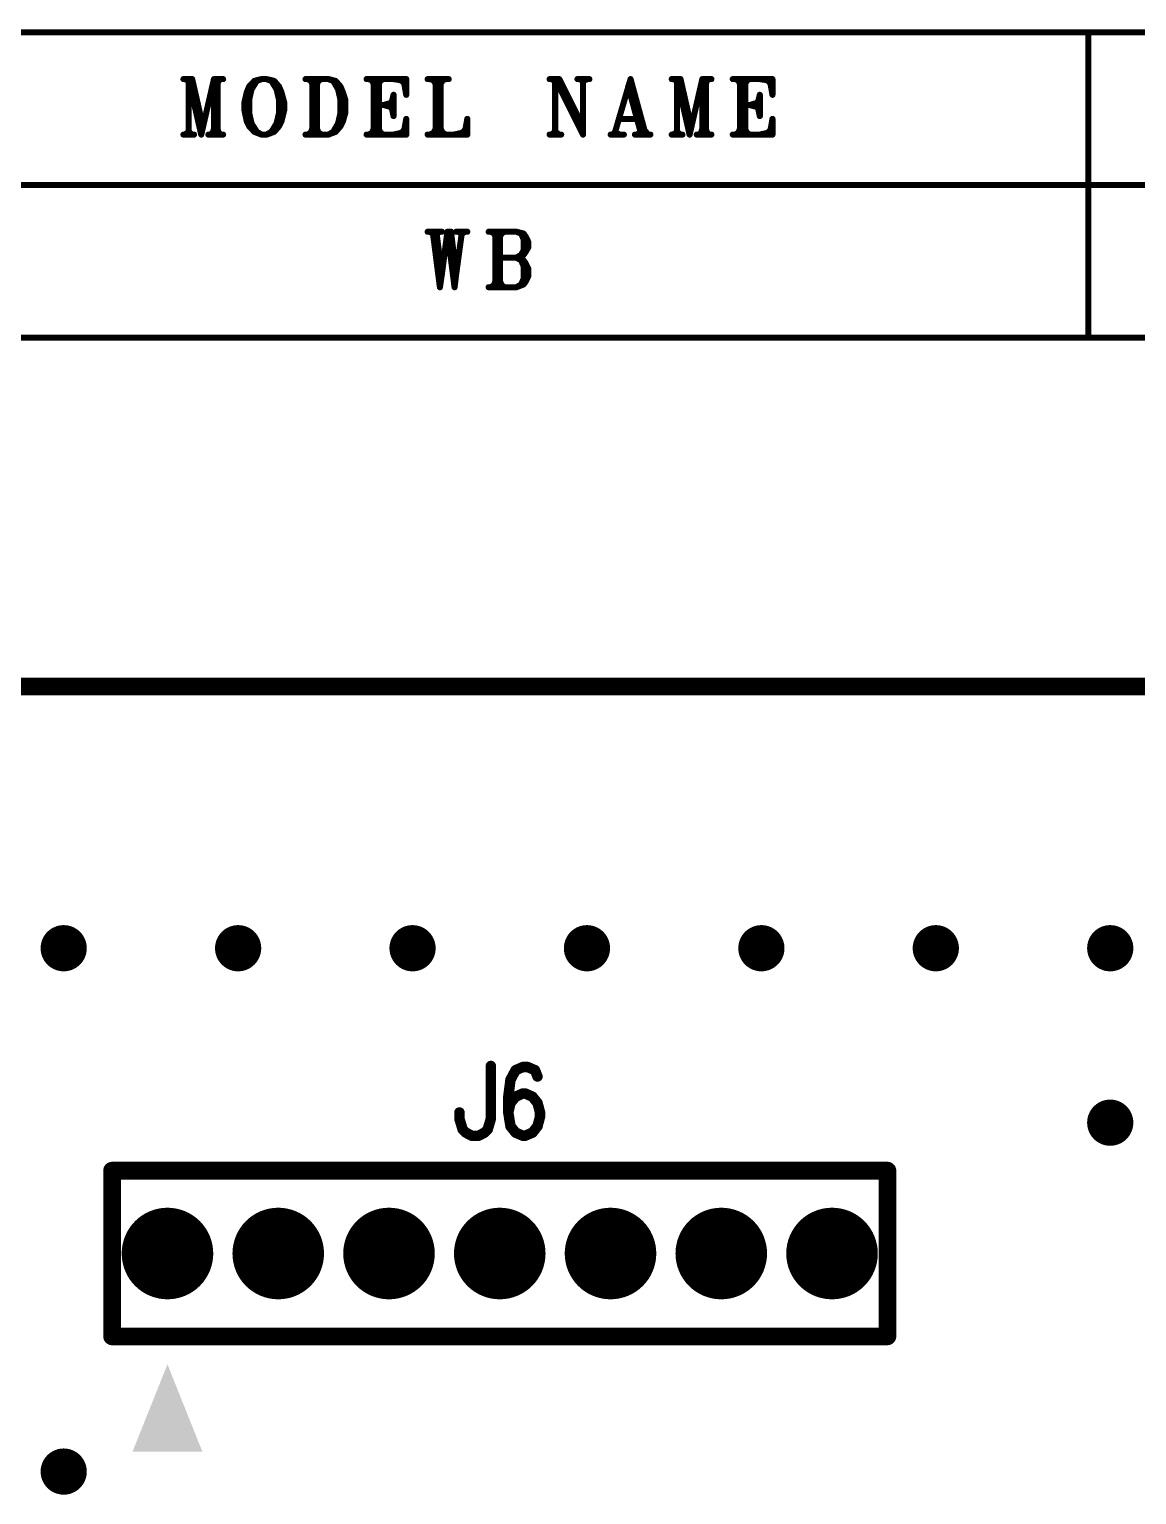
# Model space of a CAD drawing. Extents: x -0.1 to 57.1, y -0.1 to 42.5.
# Drawn here: x 21.61 to 34.3, y 25.73 to 42.53 of the extents above; entities that cross this region are included whole.
import ezdxf

# ---------------------------------------------------------------- set-up
doc = ezdxf.new("R2010")
doc.units = 0
doc.header["$MEASUREMENT"] = 0
doc.layers.get('0').update_dxf_attribs({"linetype": 'CONTINUOUS'})
doc.layers.add('02_ASSY1_GBR', color=7, linetype='CONTINUOUS')

# ---------------------------------------------------------------- blocks, each defined once
blk = doc.blocks.new('ROUND_133')
at = {"const_width": 0.525}
blk.add_lwpolyline([(-0.2625, 0, 1), (0.2625, 0, 1)], format="xyb", close=True, dxfattribs=at)
blk = doc.blocks.new('ROUND_182')
at = {"const_width": 0.265}
blk.add_lwpolyline([(-0.1325, 0, 1), (0.1325, 0, 1)], format="xyb", close=True, dxfattribs=at)
blk = doc.blocks.new('ROUND_1')
at = {"const_width": 0.1016}
blk.add_lwpolyline([(-0.0508, 0, 1), (0.0508, 0, 1)], format="xyb", close=True, dxfattribs=at)
blk = doc.blocks.new('ROUND_4')
at = {"const_width": 0.06}
blk.add_lwpolyline([(-0.03, 0, 1), (0.03, 0, 1)], format="xyb", close=True, dxfattribs=at)
blk = doc.blocks.new('ROUND_6')
at = {"const_width": 0.035}
blk.add_lwpolyline([(-0.0175, 0, 1), (0.0175, 0, 1)], format="xyb", close=True, dxfattribs=at)

msp = doc.modelspace()

# ---------------------------------------------------------------- linework, layer by layer
at = {"layer": '02_ASSY1_GBR'}
for points, const_width in [([(19.75, 42.5), (54.75, 42.5)], 0.07), ([(33.75, 42.5), (33.75, 39)], 0.07), ([(23.373, 41.964), (23.473, 41.964)], 0.07), ([(23.391, 41.964), (23.432, 41.943)], 0.07), ([(23.432, 41.964), (23.432, 41.36)], 0.07), ([(23.432, 41.964), (23.577, 41.328)], 0.07), ([(23.454, 41.964), (23.577, 41.423)], 0.07), ([(23.473, 41.964), (23.596, 41.423)], 0.07), ([(23.723, 41.964), (23.577, 41.328)], 0.07), ([(23.723, 41.964), (23.723, 41.328)], 0.07), ([(23.723, 41.964), (23.828, 41.964)], 0.07), ([(23.741, 41.943), (23.741, 41.36)], 0.07), ([(23.764, 41.964), (23.764, 41.328)], 0.07), ([(23.782, 41.964), (23.764, 41.911)], 0.07), ([(23.805, 41.964), (23.764, 41.943)], 0.07), ([(24.1, 41.816), (24.073, 41.699)], 0.07), ([(24.127, 41.88), (24.1, 41.816)], 0.07), ([(24.127, 41.816), (24.1, 41.731)], 0.07), ([(24.186, 41.943), (24.127, 41.88)], 0.07), ([(24.154, 41.88), (24.127, 41.816)], 0.07), ([(24.154, 41.848), (24.127, 41.731)], 0.07), ([(24.214, 41.943), (24.154, 41.848)], 0.07), ([(24.268, 41.964), (24.186, 41.943)], 0.07), ([(24.268, 41.964), (24.214, 41.943)], 0.07), ([(24.327, 41.964), (24.268, 41.964)], 0.07), ([(24.414, 41.943), (24.327, 41.964)], 0.07), ([(24.382, 41.943), (24.327, 41.964)], 0.07), ([(24.441, 41.848), (24.382, 41.943)], 0.07), ([(24.468, 41.88), (24.414, 41.943)], 0.07), ([(24.468, 41.816), (24.441, 41.88)], 0.07), ([(24.468, 41.731), (24.441, 41.848)], 0.07), ([(24.496, 41.816), (24.468, 41.88)], 0.07), ([(24.496, 41.731), (24.468, 41.816)], 0.07), ([(24.528, 41.699), (24.496, 41.816)], 0.07), ([(24.773, 41.964), (25.036, 41.964)], 0.07), ([(24.795, 41.964), (24.85, 41.943)], 0.07), ([(24.823, 41.964), (24.85, 41.911)], 0.07), ([(24.85, 41.964), (24.85, 41.328)], 0.07), ([(24.877, 41.943), (24.877, 41.36)], 0.07), ([(24.904, 41.964), (24.904, 41.328)], 0.07), ([(24.932, 41.964), (24.904, 41.911)], 0.07), ([(24.959, 41.964), (24.904, 41.943)], 0.07), ([(25.036, 41.964), (25.118, 41.943)], 0.07), ([(25.036, 41.964), (25.091, 41.943)], 0.07), ([(25.091, 41.943), (25.146, 41.848)], 0.07), ([(25.118, 41.943), (25.173, 41.88)], 0.07), ([(25.146, 41.88), (25.173, 41.816)], 0.07), ([(25.146, 41.848), (25.173, 41.731)], 0.07), ([(25.173, 41.88), (25.2, 41.816)], 0.07), ([(25.173, 41.816), (25.2, 41.731)], 0.07), ([(25.2, 41.816), (25.228, 41.731)], 0.07), ([(25.473, 41.964), (25.928, 41.964)], 0.07), ([(25.5, 41.964), (25.554, 41.943)], 0.07), ([(25.527, 41.964), (25.554, 41.911)], 0.07), ([(25.554, 41.964), (25.554, 41.328)], 0.07), ([(25.582, 41.943), (25.582, 41.36)], 0.07), ([(25.614, 41.964), (25.614, 41.328)], 0.07), ([(25.641, 41.964), (25.614, 41.911)], 0.07), ([(25.668, 41.964), (25.614, 41.943)], 0.07), ([(25.782, 41.964), (25.928, 41.943)], 0.07), ([(25.841, 41.964), (25.928, 41.911)], 0.07), ([(25.868, 41.964), (25.928, 41.88)], 0.07), ([(25.896, 41.964), (25.928, 41.784)], 0.07), ([(25.928, 41.964), (25.928, 41.784)], 0.07), ([(26.173, 41.964), (26.414, 41.964)], 0.07), ([(26.2, 41.964), (26.264, 41.943)], 0.07), ([(26.232, 41.964), (26.264, 41.911)], 0.07), ([(26.264, 41.964), (26.264, 41.328)], 0.07), ([(26.291, 41.943), (26.291, 41.36)], 0.07), ([(26.323, 41.964), (26.323, 41.328)], 0.07), ([(26.355, 41.964), (26.323, 41.911)], 0.07), ([(26.382, 41.964), (26.323, 41.943)], 0.07), ([(27.572, 41.964), (27.682, 41.964)], 0.07), ([(27.591, 41.964), (27.636, 41.943)], 0.07), ([(27.636, 41.964), (27.636, 41.36)], 0.07), ([(27.636, 41.964), (27.955, 41.328)], 0.07), ([(27.663, 41.964), (27.932, 41.423)], 0.07), ([(27.682, 41.964), (27.955, 41.423)], 0.07), ([(27.891, 41.964), (28.027, 41.964)], 0.07), ([(27.914, 41.964), (27.955, 41.943)], 0.07), ([(28.005, 41.964), (27.955, 41.943)], 0.07), ([(27.955, 41.943), (27.955, 41.328)], 0.07), ([(28.5, 41.964), (28.323, 41.36)], 0.07), ([(28.473, 41.88), (28.623, 41.328)], 0.07), ([(28.5, 41.964), (28.673, 41.328)], 0.07), ([(28.5, 41.88), (28.65, 41.328)], 0.07), ([(28.972, 41.964), (29.073, 41.964)], 0.07), ([(28.991, 41.964), (29.032, 41.943)], 0.07), ([(29.032, 41.964), (29.032, 41.36)], 0.07), ([(29.032, 41.964), (29.177, 41.328)], 0.07), ([(29.054, 41.964), (29.177, 41.423)], 0.07), ([(29.073, 41.964), (29.195, 41.423)], 0.07), ([(29.323, 41.964), (29.177, 41.328)], 0.07), ([(29.323, 41.964), (29.323, 41.328)], 0.07), ([(29.323, 41.964), (29.427, 41.964)], 0.07), ([(29.341, 41.943), (29.341, 41.36)], 0.07), ([(29.364, 41.964), (29.364, 41.328)], 0.07), ([(29.382, 41.964), (29.364, 41.911)], 0.07), ([(29.405, 41.964), (29.364, 41.943)], 0.07), ([(29.672, 41.964), (30.127, 41.964)], 0.07), ([(29.7, 41.964), (29.754, 41.943)], 0.07), ([(29.727, 41.964), (29.754, 41.911)], 0.07), ([(29.754, 41.964), (29.754, 41.328)], 0.07), ([(29.782, 41.943), (29.782, 41.36)], 0.07), ([(29.814, 41.964), (29.814, 41.328)], 0.07), ([(29.841, 41.964), (29.814, 41.911)], 0.07), ([(29.868, 41.964), (29.814, 41.943)], 0.07), ([(29.982, 41.964), (30.127, 41.943)], 0.07), ([(30.041, 41.964), (30.127, 41.911)], 0.07), ([(30.068, 41.964), (30.127, 41.88)], 0.07), ([(30.096, 41.964), (30.127, 41.784)], 0.07), ([(30.127, 41.964), (30.127, 41.784)], 0.07), ([(24.073, 41.699), (24.073, 41.604)], 0.07), ([(24.1, 41.731), (24.1, 41.572)], 0.07), ([(24.127, 41.731), (24.127, 41.572)], 0.07), ([(24.468, 41.572), (24.468, 41.731)], 0.07), ([(24.496, 41.572), (24.496, 41.731)], 0.07), ([(24.528, 41.604), (24.528, 41.699)], 0.07), ([(25.173, 41.731), (25.173, 41.572)], 0.07), ([(25.2, 41.731), (25.2, 41.572)], 0.07), ([(25.228, 41.731), (25.228, 41.572)], 0.07), ([(25.614, 41.667), (25.782, 41.667)], 0.07), ([(25.782, 41.699), (25.668, 41.667)], 0.07), ([(25.668, 41.667), (25.782, 41.636)], 0.07), ([(25.782, 41.731), (25.727, 41.667)], 0.07), ([(25.727, 41.667), (25.782, 41.604)], 0.07), ([(25.782, 41.784), (25.755, 41.667)], 0.07), ([(25.755, 41.667), (25.782, 41.54)], 0.07), ([(25.782, 41.784), (25.782, 41.54)], 0.07), ([(29.814, 41.667), (29.982, 41.667)], 0.07), ([(29.982, 41.699), (29.868, 41.667)], 0.07), ([(29.868, 41.667), (29.982, 41.636)], 0.07), ([(29.982, 41.731), (29.927, 41.667)], 0.07), ([(29.927, 41.667), (29.982, 41.604)], 0.07), ([(29.982, 41.784), (29.955, 41.667)], 0.07), ([(29.955, 41.667), (29.982, 41.54)], 0.07), ([(29.982, 41.784), (29.982, 41.54)], 0.07), ([(24.073, 41.604), (24.1, 41.477)], 0.07), ([(24.1, 41.572), (24.127, 41.477)], 0.07), ([(24.1, 41.477), (24.127, 41.423)], 0.07), ([(24.127, 41.572), (24.154, 41.455)], 0.07), ([(24.127, 41.477), (24.154, 41.423)], 0.07), ([(24.441, 41.455), (24.468, 41.572)], 0.07), ([(24.441, 41.423), (24.468, 41.477)], 0.07), ([(24.468, 41.477), (24.496, 41.572)], 0.07), ([(24.468, 41.423), (24.496, 41.477)], 0.07), ([(24.496, 41.477), (24.528, 41.604)], 0.07), ([(25.173, 41.572), (25.146, 41.455)], 0.07), ([(25.173, 41.477), (25.146, 41.423)], 0.07), ([(25.2, 41.572), (25.173, 41.477)], 0.07), ([(25.2, 41.477), (25.173, 41.423)], 0.07), ([(25.228, 41.572), (25.2, 41.477)], 0.07), ([(25.896, 41.328), (25.928, 41.508)], 0.07), ([(25.928, 41.328), (25.928, 41.508)], 0.07), ([(26.596, 41.328), (26.628, 41.508)], 0.07), ([(26.628, 41.328), (26.628, 41.508)], 0.07), ([(28.373, 41.508), (28.6, 41.508)], 0.07), ([(30.096, 41.328), (30.127, 41.508)], 0.07), ([(30.127, 41.328), (30.127, 41.508)], 0.07), ([(23.373, 41.328), (23.495, 41.328)], 0.07), ([(23.432, 41.36), (23.391, 41.328)], 0.07), ([(23.432, 41.36), (23.473, 41.328)], 0.07), ([(23.659, 41.328), (23.828, 41.328)], 0.07), ([(23.723, 41.36), (23.682, 41.328)], 0.07), ([(23.723, 41.392), (23.7, 41.328)], 0.07), ([(23.764, 41.392), (23.782, 41.328)], 0.07), ([(23.764, 41.36), (23.805, 41.328)], 0.07), ([(24.127, 41.423), (24.186, 41.36)], 0.07), ([(24.154, 41.455), (24.214, 41.36)], 0.07), ([(24.186, 41.36), (24.268, 41.328)], 0.07), ([(24.214, 41.36), (24.268, 41.328)], 0.07), ([(24.268, 41.328), (24.327, 41.328)], 0.07), ([(24.327, 41.328), (24.414, 41.36)], 0.07), ([(24.327, 41.328), (24.382, 41.36)], 0.07), ([(24.382, 41.36), (24.441, 41.455)], 0.07), ([(24.414, 41.36), (24.468, 41.423)], 0.07), ([(25.036, 41.328), (24.773, 41.328)], 0.07), ([(24.85, 41.36), (24.795, 41.328)], 0.07), ([(24.85, 41.392), (24.823, 41.328)], 0.07), ([(24.904, 41.392), (24.932, 41.328)], 0.07), ([(24.904, 41.36), (24.959, 41.328)], 0.07), ([(25.118, 41.36), (25.036, 41.328)], 0.07), ([(25.091, 41.36), (25.036, 41.328)], 0.07), ([(25.146, 41.455), (25.091, 41.36)], 0.07), ([(25.173, 41.423), (25.118, 41.36)], 0.07), ([(25.473, 41.328), (25.928, 41.328)], 0.07), ([(25.554, 41.36), (25.5, 41.328)], 0.07), ([(25.554, 41.392), (25.527, 41.328)], 0.07), ([(25.614, 41.392), (25.641, 41.328)], 0.07), ([(25.614, 41.36), (25.668, 41.328)], 0.07), ([(25.782, 41.328), (25.928, 41.36)], 0.07), ([(25.841, 41.328), (25.928, 41.392)], 0.07), ([(25.868, 41.328), (25.928, 41.423)], 0.07), ([(26.173, 41.328), (26.628, 41.328)], 0.07), ([(26.264, 41.36), (26.2, 41.328)], 0.07), ([(26.264, 41.392), (26.232, 41.328)], 0.07), ([(26.323, 41.392), (26.355, 41.328)], 0.07), ([(26.323, 41.36), (26.382, 41.328)], 0.07), ([(26.473, 41.328), (26.628, 41.36)], 0.07), ([(26.532, 41.328), (26.628, 41.392)], 0.07), ([(26.564, 41.328), (26.628, 41.423)], 0.07), ([(27.572, 41.328), (27.704, 41.328)], 0.07), ([(27.636, 41.36), (27.591, 41.328)], 0.07), ([(27.636, 41.36), (27.682, 41.328)], 0.07), ([(28.272, 41.328), (28.423, 41.328)], 0.07), ([(28.323, 41.36), (28.295, 41.328)], 0.07), ([(28.323, 41.36), (28.373, 41.328)], 0.07), ([(28.55, 41.328), (28.727, 41.328)], 0.07), ([(28.623, 41.36), (28.573, 41.328)], 0.07), ([(28.623, 41.392), (28.6, 41.328)], 0.07), ([(28.65, 41.392), (28.7, 41.328)], 0.07), ([(28.972, 41.328), (29.095, 41.328)], 0.07), ([(29.032, 41.36), (28.991, 41.328)], 0.07), ([(29.032, 41.36), (29.073, 41.328)], 0.07), ([(29.259, 41.328), (29.427, 41.328)], 0.07), ([(29.323, 41.36), (29.282, 41.328)], 0.07), ([(29.323, 41.392), (29.3, 41.328)], 0.07), ([(29.364, 41.392), (29.382, 41.328)], 0.07), ([(29.364, 41.36), (29.405, 41.328)], 0.07), ([(29.672, 41.328), (30.127, 41.328)], 0.07), ([(29.754, 41.36), (29.7, 41.328)], 0.07), ([(29.754, 41.392), (29.727, 41.328)], 0.07), ([(29.814, 41.392), (29.841, 41.328)], 0.07), ([(29.814, 41.36), (29.868, 41.328)], 0.07), ([(29.982, 41.328), (30.127, 41.36)], 0.07), ([(30.041, 41.328), (30.127, 41.392)], 0.07), ([(30.068, 41.328), (30.127, 41.423)], 0.07), ([(19.75, 40.75), (54.75, 40.75)], 0.07), ([(26.173, 40.214), (26.336, 40.214)], 0.07), ([(26.191, 40.214), (26.254, 40.193)], 0.07), ([(26.213, 40.214), (26.254, 40.161)], 0.07), ([(26.232, 40.214), (26.314, 39.578)], 0.07), ([(26.254, 40.214), (26.314, 39.727)], 0.07), ([(26.273, 40.214), (26.336, 39.727)], 0.07), ([(26.295, 40.214), (26.273, 40.161)], 0.07), ([(26.314, 40.214), (26.273, 40.193)], 0.07), ([(26.4, 40.214), (26.336, 39.727)], 0.07), ([(26.4, 40.214), (26.482, 39.578)], 0.07), ([(26.4, 40.214), (26.441, 40.214)], 0.07), ([(26.418, 40.214), (26.482, 39.727)], 0.07), ([(26.441, 40.214), (26.5, 39.727)], 0.07), ([(26.5, 40.214), (26.628, 40.214)], 0.07), ([(26.564, 40.193), (26.5, 39.727)], 0.07), ([(26.523, 40.214), (26.564, 40.193)], 0.07), ([(26.605, 40.214), (26.564, 40.193)], 0.07), ([(26.873, 40.214), (27.191, 40.214)], 0.07), ([(26.895, 40.214), (26.95, 40.193)], 0.07), ([(26.923, 40.214), (26.95, 40.161)], 0.07), ([(26.95, 40.214), (26.95, 39.578)], 0.07), ([(26.977, 40.193), (26.977, 39.61)], 0.07), ([(27.004, 40.214), (27.004, 39.578)], 0.07), ([(27.032, 40.214), (27.004, 40.161)], 0.07), ([(27.059, 40.214), (27.004, 40.193)], 0.07), ([(27.191, 40.214), (27.273, 40.193)], 0.07), ([(27.191, 40.214), (27.246, 40.193)], 0.07), ([(27.246, 40.193), (27.273, 40.13)], 0.07), ([(27.273, 40.193), (27.296, 40.161)], 0.07), ([(27.273, 40.161), (27.296, 40.098)], 0.07), ([(27.273, 40.13), (27.273, 40.002)], 0.07), ([(27.296, 40.161), (27.327, 40.098)], 0.07), ([(27.273, 39.949), (27.191, 39.917)], 0.07), ([(27.246, 39.949), (27.191, 39.917)], 0.07), ([(27.273, 40.002), (27.246, 39.949)], 0.07), ([(27.296, 40.034), (27.273, 39.981)], 0.07), ([(27.296, 39.981), (27.273, 39.949)], 0.07), ([(27.296, 40.098), (27.296, 40.034)], 0.07), ([(27.327, 40.034), (27.296, 39.981)], 0.07), ([(27.327, 40.098), (27.327, 40.034)], 0.07), ([(27.004, 39.917), (27.191, 39.917)], 0.07), ([(27.191, 39.917), (27.273, 39.886)], 0.07), ([(27.191, 39.917), (27.246, 39.886)], 0.07), ([(27.246, 39.886), (27.273, 39.822)], 0.07), ([(27.273, 39.886), (27.296, 39.854)], 0.07), ([(27.273, 39.854), (27.296, 39.79)], 0.07), ([(27.273, 39.822), (27.273, 39.673)], 0.07), ([(27.296, 39.854), (27.327, 39.79)], 0.07), ([(27.296, 39.79), (27.296, 39.705)], 0.07), ([(27.327, 39.79), (27.327, 39.705)], 0.07), ([(26.314, 39.727), (26.314, 39.578)], 0.07), ([(26.336, 39.727), (26.314, 39.578)], 0.07), ([(26.482, 39.727), (26.482, 39.578)], 0.07), ([(26.5, 39.727), (26.482, 39.578)], 0.07), ([(26.95, 39.642), (26.923, 39.578)], 0.07), ([(27.004, 39.642), (27.032, 39.578)], 0.07), ([(27.273, 39.673), (27.246, 39.61)], 0.07), ([(27.296, 39.705), (27.273, 39.642)], 0.07), ([(27.296, 39.642), (27.273, 39.61)], 0.07), ([(27.327, 39.705), (27.296, 39.642)], 0.07), ([(27.191, 39.578), (26.873, 39.578)], 0.07), ([(26.95, 39.61), (26.895, 39.578)], 0.07), ([(27.004, 39.61), (27.059, 39.578)], 0.07), ([(27.273, 39.61), (27.191, 39.578)], 0.07), ([(27.246, 39.61), (27.191, 39.578)], 0.07), ([(54.75, 39), (19.75, 39)], 0.07), ([(57, 35), (0, 35)], 0.2032), ([(26.898, 30.65), (26.898, 30.044)], 0.12), ([(27.182, 30.602), (27.123, 30.492)], 0.12), ([(27.265, 30.638), (27.182, 30.602)], 0.12), ([(27.32, 30.638), (27.265, 30.638)], 0.12), ([(27.404, 30.602), (27.32, 30.638)], 0.12), ([(27.433, 30.529), (27.404, 30.602)], 0.12), ([(27.123, 30.492), (27.098, 30.298)], 0.12), ([(27.098, 30.298), (27.098, 30.117)], 0.12), ([(27.123, 30.226), (27.098, 30.117)], 0.12), ([(27.182, 30.298), (27.123, 30.226)], 0.12), ([(27.265, 30.335), (27.182, 30.298)], 0.12), ([(27.291, 30.335), (27.265, 30.335)], 0.12), ([(27.375, 30.298), (27.291, 30.335)], 0.12), ([(27.433, 30.226), (27.375, 30.298)], 0.12), ([(27.462, 30.117), (27.433, 30.226)], 0.12), ([(26.538, 30.044), (26.538, 30.117)], 0.12), ([(26.574, 29.923), (26.538, 30.044)], 0.12), ([(26.898, 30.044), (26.862, 29.923)], 0.12), ([(27.098, 30.117), (27.123, 29.959)], 0.12), ([(27.433, 29.959), (27.462, 30.068)], 0.12), ([(27.462, 30.068), (27.462, 30.117)], 0.12), ([(26.611, 29.886), (26.574, 29.923)], 0.12), ([(26.68, 29.85), (26.611, 29.886)], 0.12), ([(26.756, 29.85), (26.68, 29.85)], 0.12), ([(26.826, 29.886), (26.756, 29.85)], 0.12), ([(26.862, 29.923), (26.826, 29.886)], 0.12), ([(27.123, 29.959), (27.182, 29.886)], 0.12), ([(27.182, 29.886), (27.265, 29.85)], 0.12), ([(27.265, 29.85), (27.291, 29.85)], 0.12), ([(27.291, 29.85), (27.375, 29.886)], 0.12), ([(27.375, 29.886), (27.433, 29.959)], 0.12), ([(22.555, 29.45), (31.445, 29.45)], 0.2032), ([(22.555, 27.55), (22.555, 29.45)], 0.2032), ([(31.445, 29.45), (31.445, 27.55)], 0.2032), ([(31.445, 27.55), (22.555, 27.55)], 0.2032)]:
    msp.add_lwpolyline(points, dxfattribs=dict(at, const_width=const_width))
for points in [[(22.790026, 26.230058), (23.190018, 27.229952), (23.589894, 26.230058), (23.190018, 27.229952)], [(23.589916, 26.23), (22.790026, 26.230058), (23.589916, 26.23), (23.589894, 26.230058)]]:
    msp.add_solid(points, dxfattribs=at)

# ---------------------------------------------------------------- block references
for name, p in [('ROUND_6', (33.75, 42.5)), ('ROUND_6', (23.373, 41.964)), ('ROUND_6', (23.391, 41.964)), ('ROUND_6', (23.432, 41.964)), ('ROUND_6', (23.432, 41.964)), ('ROUND_6', (23.432, 41.943)), ('ROUND_6', (23.454, 41.964)), ('ROUND_6', (23.473, 41.964)), ('ROUND_6', (23.473, 41.964)), ('ROUND_6', (23.723, 41.964)), ('ROUND_6', (23.723, 41.964)), ('ROUND_6', (23.723, 41.964)), ('ROUND_6', (23.741, 41.943)), ('ROUND_6', (23.764, 41.964)), ('ROUND_6', (23.764, 41.943)), ('ROUND_6', (23.764, 41.911)), ('ROUND_6', (23.782, 41.964)), ('ROUND_6', (23.805, 41.964)), ('ROUND_6', (23.828, 41.964)), ('ROUND_6', (24.1, 41.816)), ('ROUND_6', (24.127, 41.88)), ('ROUND_6', (24.127, 41.816)), ('ROUND_6', (24.154, 41.88)), ('ROUND_6', (24.154, 41.848)), ('ROUND_6', (24.186, 41.943)), ('ROUND_6', (24.214, 41.943)), ('ROUND_6', (24.268, 41.964)), ('ROUND_6', (24.268, 41.964)), ('ROUND_6', (24.268, 41.964)), ('ROUND_6', (24.327, 41.964)), ('ROUND_6', (24.327, 41.964)), ('ROUND_6', (24.382, 41.943)), ('ROUND_6', (24.414, 41.943)), ('ROUND_6', (24.441, 41.88)), ('ROUND_6', (24.441, 41.848)), ('ROUND_6', (24.468, 41.88)), ('ROUND_6', (24.468, 41.816)), ('ROUND_6', (24.496, 41.816)), ('ROUND_6', (24.773, 41.964)), ('ROUND_6', (24.795, 41.964)), ('ROUND_6', (24.823, 41.964)), ('ROUND_6', (24.85, 41.964)), ('ROUND_6', (24.85, 41.943)), ('ROUND_6', (24.85, 41.911)), ('ROUND_6', (24.877, 41.943)), ('ROUND_6', (24.904, 41.964)), ('ROUND_6', (24.904, 41.943)), ('ROUND_6', (24.904, 41.911)), ('ROUND_6', (24.932, 41.964)), ('ROUND_6', (24.959, 41.964)), ('ROUND_6', (25.036, 41.964)), ('ROUND_6', (25.036, 41.964)), ('ROUND_6', (25.091, 41.943)), ('ROUND_6', (25.118, 41.943)), ('ROUND_6', (25.146, 41.88)), ('ROUND_6', (25.146, 41.848)), ('ROUND_6', (25.173, 41.88)), ('ROUND_6', (25.173, 41.816)), ('ROUND_6', (25.2, 41.816)), ('ROUND_6', (25.473, 41.964)), ('ROUND_6', (25.5, 41.964)), ('ROUND_6', (25.527, 41.964)), ('ROUND_6', (25.554, 41.964)), ('ROUND_6', (25.554, 41.943)), ('ROUND_6', (25.554, 41.911)), ('ROUND_6', (25.582, 41.943)), ('ROUND_6', (25.614, 41.964)), ('ROUND_6', (25.614, 41.943)), ('ROUND_6', (25.614, 41.911)), ('ROUND_6', (25.641, 41.964)), ('ROUND_6', (25.668, 41.964)), ('ROUND_6', (25.782, 41.964)), ('ROUND_6', (25.841, 41.964)), ('ROUND_6', (25.868, 41.964)), ('ROUND_6', (25.896, 41.964)), ('ROUND_6', (25.928, 41.964)), ('ROUND_6', (25.928, 41.943)), ('ROUND_6', (25.928, 41.911)), ('ROUND_6', (25.928, 41.88)), ('ROUND_6', (26.173, 41.964)), ('ROUND_6', (26.2, 41.964)), ('ROUND_6', (26.232, 41.964)), ('ROUND_6', (26.264, 41.964)), ('ROUND_6', (26.264, 41.943)), ('ROUND_6', (26.264, 41.911)), ('ROUND_6', (26.291, 41.943)), ('ROUND_6', (26.323, 41.964)), ('ROUND_6', (26.323, 41.943)), ('ROUND_6', (26.323, 41.911)), ('ROUND_6', (26.355, 41.964)), ('ROUND_6', (26.382, 41.964)), ('ROUND_6', (26.414, 41.964)), ('ROUND_6', (27.572, 41.964)), ('ROUND_6', (27.591, 41.964)), ('ROUND_6', (27.636, 41.964)), ('ROUND_6', (27.636, 41.964)), ('ROUND_6', (27.636, 41.943)), ('ROUND_6', (27.663, 41.964)), ('ROUND_6', (27.682, 41.964)), ('ROUND_6', (27.682, 41.964)), ('ROUND_6', (27.891, 41.964)), ('ROUND_6', (27.914, 41.964)), ('ROUND_6', (27.955, 41.943)), ('ROUND_6', (27.955, 41.943)), ('ROUND_6', (27.955, 41.943)), ('ROUND_6', (28.005, 41.964)), ('ROUND_6', (28.027, 41.964)), ('ROUND_6', (28.473, 41.88)), ('ROUND_6', (28.5, 41.964)), ('ROUND_6', (28.5, 41.964)), ('ROUND_6', (28.5, 41.88)), ('ROUND_6', (28.972, 41.964)), ('ROUND_6', (28.991, 41.964)), ('ROUND_6', (29.032, 41.964)), ('ROUND_6', (29.032, 41.964)), ('ROUND_6', (29.032, 41.943)), ('ROUND_6', (29.054, 41.964)), ('ROUND_6', (29.073, 41.964)), ('ROUND_6', (29.073, 41.964)), ('ROUND_6', (29.323, 41.964)), ('ROUND_6', (29.323, 41.964)), ('ROUND_6', (29.323, 41.964)), ('ROUND_6', (29.341, 41.943)), ('ROUND_6', (29.364, 41.964)), ('ROUND_6', (29.364, 41.943)), ('ROUND_6', (29.364, 41.911)), ('ROUND_6', (29.382, 41.964)), ('ROUND_6', (29.405, 41.964)), ('ROUND_6', (29.427, 41.964)), ('ROUND_6', (29.672, 41.964)), ('ROUND_6', (29.7, 41.964)), ('ROUND_6', (29.727, 41.964)), ('ROUND_6', (29.754, 41.964)), ('ROUND_6', (29.754, 41.943)), ('ROUND_6', (29.754, 41.911)), ('ROUND_6', (29.782, 41.943)), ('ROUND_6', (29.814, 41.964)), ('ROUND_6', (29.814, 41.943)), ('ROUND_6', (29.814, 41.911)), ('ROUND_6', (29.841, 41.964)), ('ROUND_6', (29.868, 41.964)), ('ROUND_6', (29.982, 41.964)), ('ROUND_6', (30.041, 41.964)), ('ROUND_6', (30.068, 41.964)), ('ROUND_6', (30.096, 41.964)), ('ROUND_6', (30.127, 41.964)), ('ROUND_6', (30.127, 41.943)), ('ROUND_6', (30.127, 41.911)), ('ROUND_6', (30.127, 41.88)), ('ROUND_6', (24.073, 41.699)), ('ROUND_6', (24.1, 41.731)), ('ROUND_6', (24.127, 41.731)), ('ROUND_6', (24.468, 41.731)), ('ROUND_6', (24.496, 41.731)), ('ROUND_6', (24.528, 41.699)), ('ROUND_6', (25.173, 41.731)), ('ROUND_6', (25.2, 41.731)), ('ROUND_6', (25.228, 41.731)), ('ROUND_6', (25.614, 41.667)), ('ROUND_6', (25.668, 41.667)), ('ROUND_6', (25.727, 41.667)), ('ROUND_6', (25.755, 41.667)), ('ROUND_6', (25.782, 41.784)), ('ROUND_6', (25.782, 41.784)), ('ROUND_6', (25.782, 41.731)), ('ROUND_6', (25.782, 41.699)), ('ROUND_6', (25.782, 41.667)), ('ROUND_6', (25.782, 41.636)), ('ROUND_6', (25.928, 41.784)), ('ROUND_6', (25.928, 41.784)), ('ROUND_6', (29.814, 41.667)), ('ROUND_6', (29.868, 41.667)), ('ROUND_6', (29.927, 41.667)), ('ROUND_6', (29.955, 41.667)), ('ROUND_6', (29.982, 41.784)), ('ROUND_6', (29.982, 41.784)), ('ROUND_6', (29.982, 41.731)), ('ROUND_6', (29.982, 41.699)), ('ROUND_6', (29.982, 41.667)), ('ROUND_6', (29.982, 41.636)), ('ROUND_6', (30.127, 41.784)), ('ROUND_6', (30.127, 41.784)), ('ROUND_6', (24.073, 41.604)), ('ROUND_6', (24.1, 41.572)), ('ROUND_6', (24.1, 41.477)), ('ROUND_6', (24.127, 41.572)), ('ROUND_6', (24.127, 41.477)), ('ROUND_6', (24.468, 41.572)), ('ROUND_6', (24.468, 41.477)), ('ROUND_6', (24.496, 41.572)), ('ROUND_6', (24.496, 41.477)), ('ROUND_6', (24.528, 41.604)), ('ROUND_6', (25.173, 41.572)), ('ROUND_6', (25.173, 41.477)), ('ROUND_6', (25.2, 41.572)), ('ROUND_6', (25.2, 41.477)), ('ROUND_6', (25.228, 41.572)), ('ROUND_6', (25.782, 41.604)), ('ROUND_6', (25.782, 41.54)), ('ROUND_6', (25.782, 41.54)), ('ROUND_6', (25.928, 41.508)), ('ROUND_6', (25.928, 41.508)), ('ROUND_6', (26.628, 41.508)), ('ROUND_6', (26.628, 41.508)), ('ROUND_6', (28.373, 41.508)), ('ROUND_6', (28.6, 41.508)), ('ROUND_6', (29.982, 41.604)), ('ROUND_6', (29.982, 41.54)), ('ROUND_6', (29.982, 41.54)), ('ROUND_6', (30.127, 41.508)), ('ROUND_6', (30.127, 41.508)), ('ROUND_6', (23.373, 41.328)), ('ROUND_6', (23.391, 41.328)), ('ROUND_6', (23.432, 41.36)), ('ROUND_6', (23.432, 41.36)), ('ROUND_6', (23.432, 41.36)), ('ROUND_6', (23.473, 41.328)), ('ROUND_6', (23.495, 41.328)), ('ROUND_6', (23.577, 41.423)), ('ROUND_6', (23.577, 41.328)), ('ROUND_6', (23.577, 41.328)), ('ROUND_6', (23.596, 41.423)), ('ROUND_6', (23.659, 41.328)), ('ROUND_6', (23.682, 41.328)), ('ROUND_6', (23.7, 41.328)), ('ROUND_6', (23.723, 41.392)), ('ROUND_6', (23.723, 41.36)), ('ROUND_6', (23.723, 41.328)), ('ROUND_6', (23.741, 41.36)), ('ROUND_6', (23.764, 41.392)), ('ROUND_6', (23.764, 41.36)), ('ROUND_6', (23.764, 41.328)), ('ROUND_6', (23.782, 41.328)), ('ROUND_6', (23.805, 41.328)), ('ROUND_6', (23.828, 41.328)), ('ROUND_6', (24.127, 41.423)), ('ROUND_6', (24.154, 41.455)), ('ROUND_6', (24.154, 41.423)), ('ROUND_6', (24.186, 41.36)), ('ROUND_6', (24.214, 41.36)), ('ROUND_6', (24.268, 41.328)), ('ROUND_6', (24.268, 41.328)), ('ROUND_6', (24.327, 41.328)), ('ROUND_6', (24.327, 41.328)), ('ROUND_6', (24.382, 41.36)), ('ROUND_6', (24.414, 41.36)), ('ROUND_6', (24.441, 41.455)), ('ROUND_6', (24.441, 41.423)), ('ROUND_6', (24.468, 41.423)), ('ROUND_6', (24.773, 41.328)), ('ROUND_6', (24.795, 41.328)), ('ROUND_6', (24.823, 41.328)), ('ROUND_6', (24.85, 41.392)), ('ROUND_6', (24.85, 41.36)), ('ROUND_6', (24.85, 41.328)), ('ROUND_6', (24.877, 41.36)), ('ROUND_6', (24.904, 41.392)), ('ROUND_6', (24.904, 41.36)), ('ROUND_6', (24.904, 41.328)), ('ROUND_6', (24.932, 41.328)), ('ROUND_6', (24.959, 41.328)), ('ROUND_6', (25.036, 41.328)), ('ROUND_6', (25.036, 41.328)), ('ROUND_6', (25.091, 41.36)), ('ROUND_6', (25.118, 41.36)), ('ROUND_6', (25.146, 41.455)), ('ROUND_6', (25.146, 41.423)), ('ROUND_6', (25.173, 41.423)), ('ROUND_6', (25.473, 41.328)), ('ROUND_6', (25.5, 41.328)), ('ROUND_6', (25.527, 41.328)), ('ROUND_6', (25.554, 41.392)), ('ROUND_6', (25.554, 41.36)), ('ROUND_6', (25.554, 41.328)), ('ROUND_6', (25.582, 41.36)), ('ROUND_6', (25.614, 41.392)), ('ROUND_6', (25.614, 41.36)), ('ROUND_6', (25.614, 41.328)), ('ROUND_6', (25.641, 41.328)), ('ROUND_6', (25.668, 41.328)), ('ROUND_6', (25.782, 41.328)), ('ROUND_6', (25.841, 41.328)), ('ROUND_6', (25.868, 41.328)), ('ROUND_6', (25.896, 41.328)), ('ROUND_6', (25.928, 41.423)), ('ROUND_6', (25.928, 41.392)), ('ROUND_6', (25.928, 41.36)), ('ROUND_6', (25.928, 41.328)), ('ROUND_6', (26.173, 41.328)), ('ROUND_6', (26.2, 41.328)), ('ROUND_6', (26.232, 41.328)), ('ROUND_6', (26.264, 41.392)), ('ROUND_6', (26.264, 41.36)), ('ROUND_6', (26.264, 41.328)), ('ROUND_6', (26.291, 41.36)), ('ROUND_6', (26.323, 41.392)), ('ROUND_6', (26.323, 41.36)), ('ROUND_6', (26.323, 41.328)), ('ROUND_6', (26.355, 41.328)), ('ROUND_6', (26.382, 41.328)), ('ROUND_6', (26.473, 41.328)), ('ROUND_6', (26.532, 41.328)), ('ROUND_6', (26.564, 41.328)), ('ROUND_6', (26.596, 41.328)), ('ROUND_6', (26.628, 41.423)), ('ROUND_6', (26.628, 41.392)), ('ROUND_6', (26.628, 41.36)), ('ROUND_6', (26.628, 41.328)), ('ROUND_6', (27.572, 41.328)), ('ROUND_6', (27.591, 41.328)), ('ROUND_6', (27.636, 41.36)), ('ROUND_6', (27.636, 41.36)), ('ROUND_6', (27.636, 41.36)), ('ROUND_6', (27.682, 41.328)), ('ROUND_6', (27.704, 41.328)), ('ROUND_6', (27.932, 41.423)), ('ROUND_6', (27.955, 41.423)), ('ROUND_6', (27.955, 41.328)), ('ROUND_6', (27.955, 41.328)), ('ROUND_6', (28.272, 41.328)), ('ROUND_6', (28.295, 41.328)), ('ROUND_6', (28.323, 41.36)), ('ROUND_6', (28.323, 41.36)), ('ROUND_6', (28.323, 41.36)), ('ROUND_6', (28.373, 41.328)), ('ROUND_6', (28.423, 41.328)), ('ROUND_6', (28.55, 41.328)), ('ROUND_6', (28.573, 41.328)), ('ROUND_6', (28.6, 41.328)), ('ROUND_6', (28.623, 41.392)), ('ROUND_6', (28.623, 41.36)), ('ROUND_6', (28.623, 41.328)), ('ROUND_6', (28.65, 41.392)), ('ROUND_6', (28.65, 41.328)), ('ROUND_6', (28.673, 41.328)), ('ROUND_6', (28.7, 41.328)), ('ROUND_6', (28.727, 41.328)), ('ROUND_6', (28.972, 41.328)), ('ROUND_6', (28.991, 41.328)), ('ROUND_6', (29.032, 41.36)), ('ROUND_6', (29.032, 41.36)), ('ROUND_6', (29.032, 41.36)), ('ROUND_6', (29.073, 41.328)), ('ROUND_6', (29.095, 41.328)), ('ROUND_6', (29.177, 41.423)), ('ROUND_6', (29.177, 41.328)), ('ROUND_6', (29.177, 41.328)), ('ROUND_6', (29.195, 41.423)), ('ROUND_6', (29.259, 41.328)), ('ROUND_6', (29.282, 41.328)), ('ROUND_6', (29.3, 41.328)), ('ROUND_6', (29.323, 41.392)), ('ROUND_6', (29.323, 41.36)), ('ROUND_6', (29.323, 41.328)), ('ROUND_6', (29.341, 41.36)), ('ROUND_6', (29.364, 41.392)), ('ROUND_6', (29.364, 41.36)), ('ROUND_6', (29.364, 41.328)), ('ROUND_6', (29.382, 41.328)), ('ROUND_6', (29.405, 41.328)), ('ROUND_6', (29.427, 41.328)), ('ROUND_6', (29.672, 41.328)), ('ROUND_6', (29.7, 41.328)), ('ROUND_6', (29.727, 41.328)), ('ROUND_6', (29.754, 41.392)), ('ROUND_6', (29.754, 41.36)), ('ROUND_6', (29.754, 41.328)), ('ROUND_6', (29.782, 41.36)), ('ROUND_6', (29.814, 41.392)), ('ROUND_6', (29.814, 41.36)), ('ROUND_6', (29.814, 41.328)), ('ROUND_6', (29.841, 41.328)), ('ROUND_6', (29.868, 41.328)), ('ROUND_6', (29.982, 41.328)), ('ROUND_6', (30.041, 41.328)), ('ROUND_6', (30.068, 41.328)), ('ROUND_6', (30.096, 41.328)), ('ROUND_6', (30.127, 41.423)), ('ROUND_6', (30.127, 41.392)), ('ROUND_6', (30.127, 41.36)), ('ROUND_6', (30.127, 41.328)), ('ROUND_6', (26.173, 40.214)), ('ROUND_6', (26.191, 40.214)), ('ROUND_6', (26.213, 40.214)), ('ROUND_6', (26.232, 40.214)), ('ROUND_6', (26.254, 40.214)), ('ROUND_6', (26.254, 40.193)), ('ROUND_6', (26.254, 40.161)), ('ROUND_6', (26.273, 40.214)), ('ROUND_6', (26.273, 40.193)), ('ROUND_6', (26.273, 40.161)), ('ROUND_6', (26.295, 40.214)), ('ROUND_6', (26.314, 40.214)), ('ROUND_6', (26.336, 40.214)), ('ROUND_6', (26.4, 40.214)), ('ROUND_6', (26.4, 40.214)), ('ROUND_6', (26.4, 40.214)), ('ROUND_6', (26.418, 40.214)), ('ROUND_6', (26.441, 40.214)), ('ROUND_6', (26.441, 40.214)), ('ROUND_6', (26.5, 40.214)), ('ROUND_6', (26.523, 40.214)), ('ROUND_6', (26.564, 40.193)), ('ROUND_6', (26.564, 40.193)), ('ROUND_6', (26.564, 40.193)), ('ROUND_6', (26.605, 40.214)), ('ROUND_6', (26.628, 40.214)), ('ROUND_6', (26.873, 40.214)), ('ROUND_6', (26.895, 40.214)), ('ROUND_6', (26.923, 40.214)), ('ROUND_6', (26.95, 40.214)), ('ROUND_6', (26.95, 40.193)), ('ROUND_6', (26.95, 40.161)), ('ROUND_6', (26.977, 40.193)), ('ROUND_6', (27.004, 40.214)), ('ROUND_6', (27.004, 40.193)), ('ROUND_6', (27.004, 40.161)), ('ROUND_6', (27.032, 40.214)), ('ROUND_6', (27.059, 40.214)), ('ROUND_6', (27.191, 40.214)), ('ROUND_6', (27.191, 40.214)), ('ROUND_6', (27.246, 40.193)), ('ROUND_6', (27.273, 40.193)), ('ROUND_6', (27.273, 40.161)), ('ROUND_6', (27.273, 40.13)), ('ROUND_6', (27.296, 40.161)), ('ROUND_6', (27.246, 39.949)), ('ROUND_6', (27.273, 40.002)), ('ROUND_6', (27.273, 39.981)), ('ROUND_6', (27.273, 39.949)), ('ROUND_6', (27.296, 40.098)), ('ROUND_6', (27.296, 40.034)), ('ROUND_6', (27.296, 39.981)), ('ROUND_6', (27.327, 40.098)), ('ROUND_6', (27.327, 40.034)), ('ROUND_6', (27.004, 39.917)), ('ROUND_6', (27.191, 39.917)), ('ROUND_6', (27.191, 39.917)), ('ROUND_6', (27.191, 39.917)), ('ROUND_6', (27.191, 39.917)), ('ROUND_6', (27.246, 39.886)), ('ROUND_6', (27.273, 39.886)), ('ROUND_6', (27.273, 39.854)), ('ROUND_6', (27.273, 39.822)), ('ROUND_6', (27.296, 39.854)), ('ROUND_6', (27.296, 39.79)), ('ROUND_6', (27.327, 39.79)), ('ROUND_6', (26.314, 39.727)), ('ROUND_6', (26.336, 39.727)), ('ROUND_6', (26.336, 39.727)), ('ROUND_6', (26.482, 39.727)), ('ROUND_6', (26.5, 39.727)), ('ROUND_6', (26.5, 39.727)), ('ROUND_6', (26.95, 39.642)), ('ROUND_6', (27.004, 39.642)), ('ROUND_6', (27.273, 39.673)), ('ROUND_6', (27.273, 39.642)), ('ROUND_6', (27.296, 39.705)), ('ROUND_6', (27.296, 39.642)), ('ROUND_6', (27.327, 39.705)), ('ROUND_6', (26.314, 39.578)), ('ROUND_6', (26.314, 39.578)), ('ROUND_6', (26.314, 39.578)), ('ROUND_6', (26.482, 39.578)), ('ROUND_6', (26.482, 39.578)), ('ROUND_6', (26.482, 39.578)), ('ROUND_6', (26.873, 39.578)), ('ROUND_6', (26.895, 39.578)), ('ROUND_6', (26.923, 39.578)), ('ROUND_6', (26.95, 39.61)), ('ROUND_6', (26.95, 39.578)), ('ROUND_6', (26.977, 39.61)), ('ROUND_6', (27.004, 39.61)), ('ROUND_6', (27.004, 39.578)), ('ROUND_6', (27.032, 39.578)), ('ROUND_6', (27.059, 39.578)), ('ROUND_6', (27.191, 39.578)), ('ROUND_6', (27.191, 39.578)), ('ROUND_6', (27.246, 39.61)), ('ROUND_6', (27.273, 39.61)), ('ROUND_6', (33.75, 39)), ('ROUND_182', (22, 32)), ('ROUND_182', (24, 32)), ('ROUND_182', (26, 32)), ('ROUND_182', (28, 32)), ('ROUND_182', (30, 32)), ('ROUND_182', (32, 32)), ('ROUND_182', (34, 32)), ('ROUND_4', (26.898, 30.65)), ('ROUND_4', (27.182, 30.602)), ('ROUND_4', (27.265, 30.638)), ('ROUND_4', (27.32, 30.638)), ('ROUND_4', (27.404, 30.602)), ('ROUND_4', (27.433, 30.529)), ('ROUND_4', (27.123, 30.492)), ('ROUND_4', (27.098, 30.298)), ('ROUND_4', (27.123, 30.226)), ('ROUND_4', (27.182, 30.298)), ('ROUND_4', (27.265, 30.335)), ('ROUND_4', (27.291, 30.335)), ('ROUND_4', (27.375, 30.298)), ('ROUND_4', (27.433, 30.226)), ('ROUND_182', (34, 30)), ('ROUND_4', (26.538, 30.117)), ('ROUND_4', (26.538, 30.044)), ('ROUND_4', (26.898, 30.044)), ('ROUND_4', (27.098, 30.117)), ('ROUND_4', (27.098, 30.117)), ('ROUND_4', (27.462, 30.117)), ('ROUND_4', (27.462, 30.068)), ('ROUND_4', (26.574, 29.923)), ('ROUND_4', (26.611, 29.886)), ('ROUND_4', (26.68, 29.85)), ('ROUND_4', (26.756, 29.85)), ('ROUND_4', (26.826, 29.886)), ('ROUND_4', (26.862, 29.923)), ('ROUND_4', (27.123, 29.959)), ('ROUND_4', (27.182, 29.886)), ('ROUND_4', (27.265, 29.85)), ('ROUND_4', (27.291, 29.85)), ('ROUND_4', (27.375, 29.886)), ('ROUND_4', (27.433, 29.959)), ('ROUND_1', (22.555, 29.45)), ('ROUND_1', (22.555, 29.45)), ('ROUND_1', (31.445, 29.45)), ('ROUND_133', (23.19, 28.5)), ('ROUND_133', (24.46, 28.5)), ('ROUND_133', (25.73, 28.5)), ('ROUND_133', (27, 28.5)), ('ROUND_133', (28.27, 28.5)), ('ROUND_133', (29.54, 28.5)), ('ROUND_133', (30.81, 28.5)), ('ROUND_1', (22.555, 27.55)), ('ROUND_1', (31.445, 27.55)), ('ROUND_182', (22, 26))]:
    msp.add_blockref(name, p, dxfattribs=at)

doc.saveas('drawing.dxf')
